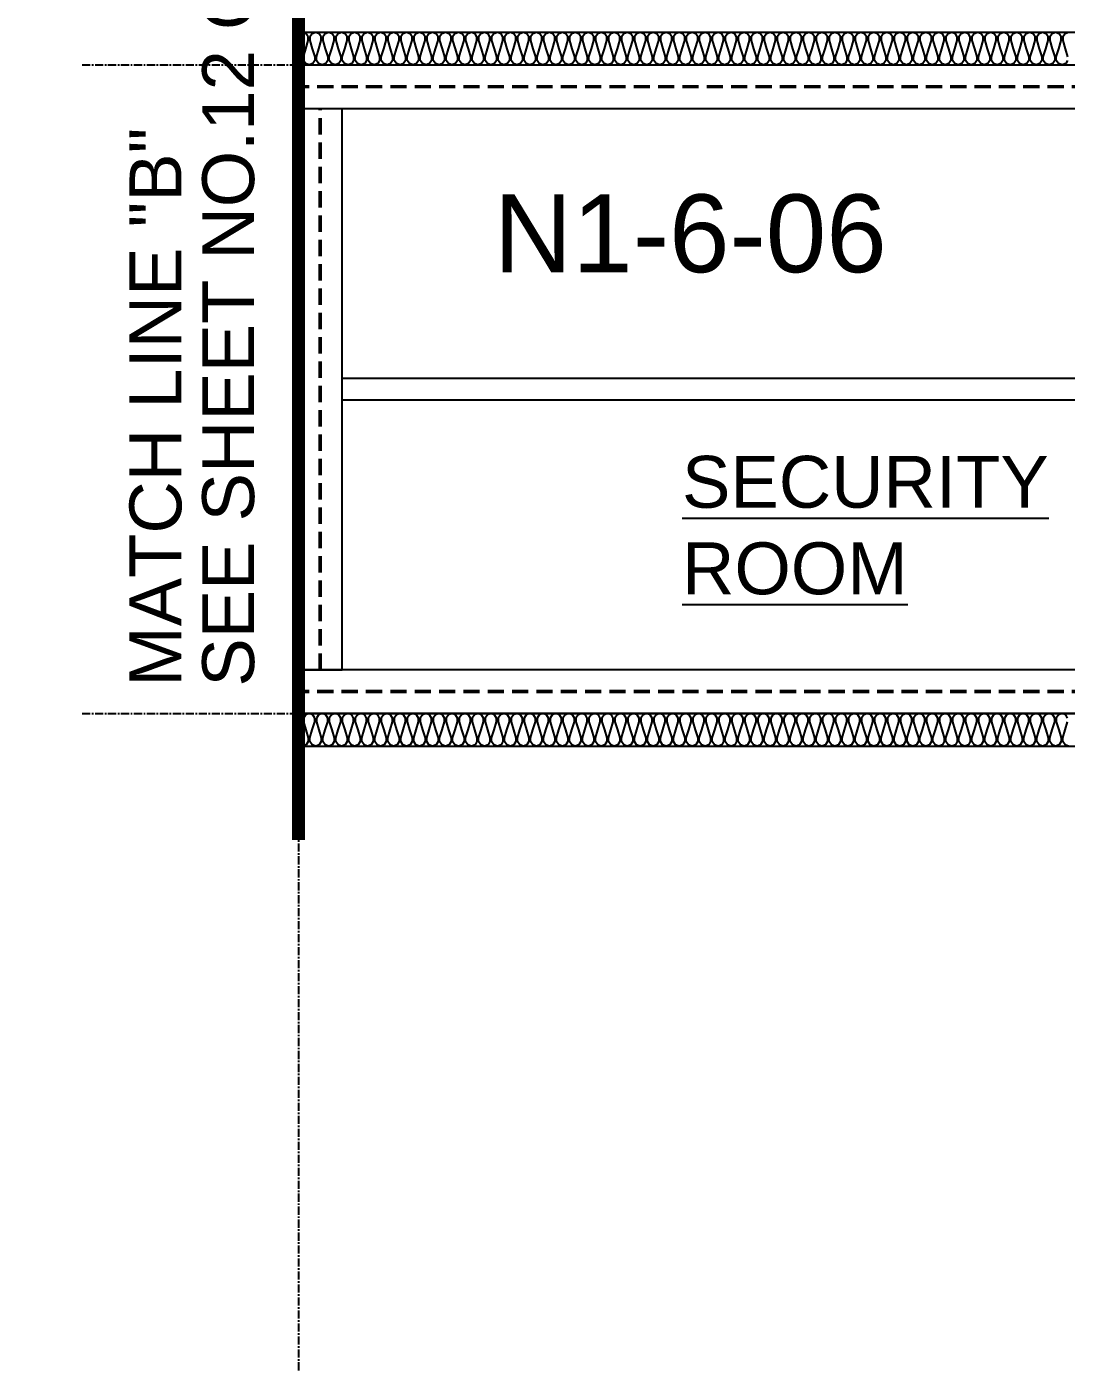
# Model space of a CAD drawing. Header units: millimetres. Extents: x 4080735 to 4152075, y -451436 to -400976.
# Drawn here: x 4093552 to 4098357, y -435662 to -429486 of the extents above; entities that cross this region are included whole.
import ezdxf
from ezdxf.enums import TextEntityAlignment as Align

# ---------------------------------------------------------------- set-up
doc = ezdxf.new("R2010")
doc.units = ezdxf.units.MM
doc.header["$LTSCALE"] = 60
doc.set_wipeout_variables(frame=1)
for name, pattern in [('CEN', [62, 60, -1, 0, -1]), ('CENTER', [2, 1.25, -0.25, 0.25, -0.25]), ('HIDDEN', [0.375, 0.25, -0.125]), ('PHANTOM2', [31.75, 15.875, -3.175, 3.175, -3.175, 3.175, -3.175])]:
    doc.linetypes.add(name, pattern=pattern)
doc.layers.get('Defpoints').update_dxf_attribs({"color": 140})
for name, color, linetype in [('1CEN', 1, 'CEN'), ('1ST FL W1', 3, 'Continuous'), ('C_TEXT_01', 2, 'Continuous'), ('C_TEXT_CONTAINER NO', 7, 'Continuous'), ('DIM-SCALE', 7, 'Continuous')]:
    doc.layers.add(name, color=color, linetype=linetype)
doc.styles.add('Arial', font='arial.ttf')
doc.styles.add('돋움', font='')
doc.styles.get('돋움').set_extended_font_data('Dotum')
doc.dimstyles.new('일반도면_0060', dxfattribs={"dimtxt": 240, "dimasz": 240, "dimexe": 60, "dimexo": 300, "dimgap": 75, "dimtad": 1, "dimdec": 0, "dimzin": 0, "dimdsep": 46, "dimtxsty": '돋움', "dimcen": -300, "dimclrd": 7, "dimclre": 7, "dimclrt": 2, "dimadec": 8, "dimazin": 0, "dimtfac": 1, "dimtdec": 0, "dimtix": 1, "dimtmove": 2, "dimatfit": 3, "dimfxl": 1, "dimtolj": 1, "dimtzin": 0, "dimarcsym": 0})

# ---------------------------------------------------------------- blocks, each defined once
blk = doc.blocks.new('외각')
at = {"color": 8, "linetype": 'HIDDEN', "ltscale": 5}
for p, q in [((-30016, -3977.8), (-35016, -3977.8)), ((-30016, -3985.3), (-35016, -3985.3)), ((-34918.2, -6677.1), (-34918.2, -4083.1)), ((-34910.8, -6677.1), (-34910.8, -4083.1)), ((-30016, -6774.8), (-35016, -6774.8)), ((-30016, -6782.3), (-35016, -6782.3))]:
    blk.add_line(p, q, dxfattribs=at)
at = {"color": 8}
for p, q in [((-15219, -5330.1), (-34813, -5330.1)), ((-15219, -5430.1), (-34813, -5430.1))]:
    blk.add_line(p, q, dxfattribs=at)
for points in [[(-30016, -4083.1), (-35016, -4083.1), (-35016, -3880.1), (-30016, -3880.1)], [(-34813, -4083.1), (-35016, -4083.1), (-35016, -6677.1), (-34813, -6677.1)], [(-30016, -6677.1), (-35016, -6677.1), (-35016, -6880.1), (-30016, -6880.1)]]:
    blk.add_lwpolyline(points, close=True, dxfattribs=at)
blk = doc.blocks.new('*D57')
at = {"layer": 'Defpoints', "color": 0, "transparency": 16777216}
for p in [(4093807.8, -426662.1), (4091206.8, -429662.1), (4093807.8, -429662.1)]:
    blk.add_point(p, dxfattribs=at)
at = {"layer": 'DIM-SCALE', "color": 7, "lineweight": -2, "transparency": 16777216}
for p, q in [((4093507.8, -426662.1), (4091146.8, -426662.1)), ((4091206.8, -426902.1), (4091206.8, -429422.1)), ((4093507.8, -429662.1), (4091146.8, -429662.1))]:
    blk.add_line(p, q, dxfattribs=at)
at = {"layer": 'DIM-SCALE', "color": 7, "transparency": 16777216}
for points in [[(4091166.8, -426902.1), (4091246.8, -426902.1), (4091206.8, -426662.1)], [(4091166.8, -429422.1), (4091246.8, -429422.1), (4091206.8, -429662.1)]]:
    blk.add_solid(points, dxfattribs=at)
at = {"layer": 'DIM-SCALE', "color": 2, "transparency": 16777216, "insert": (4091011.7, -428162.1), "char_height": 240, "attachment_point": 5, "rotation": 90, "style": '돋움'}
blk.add_mtext('\\A1;3000', dxfattribs=at)
blk = doc.blocks.new('*D58')
at = {"layer": 'Defpoints', "color": 0, "transparency": 16777216}
for p in [(4093807.8, -429662.1), (4091206.8, -432662.1), (4093807.8, -432662.1)]:
    blk.add_point(p, dxfattribs=at)
at = {"layer": 'DIM-SCALE', "color": 7, "lineweight": -2, "transparency": 16777216}
for p, q in [((4093507.8, -429662.1), (4091146.8, -429662.1)), ((4091206.8, -429902.1), (4091206.8, -432422.1)), ((4093507.8, -432662.1), (4091146.8, -432662.1))]:
    blk.add_line(p, q, dxfattribs=at)
at = {"layer": 'DIM-SCALE', "color": 7, "transparency": 16777216}
for points in [[(4091166.8, -429902.1), (4091246.8, -429902.1), (4091206.8, -429662.1)], [(4091166.8, -432422.1), (4091246.8, -432422.1), (4091206.8, -432662.1)]]:
    blk.add_solid(points, dxfattribs=at)
at = {"layer": 'DIM-SCALE', "color": 2, "transparency": 16777216, "insert": (4091011.7, -431162.1), "char_height": 240, "attachment_point": 5, "rotation": 90, "style": '돋움'}
blk.add_mtext('\\A1;3000', dxfattribs=at)
blk = doc.blocks.new('*D59')
at = {"layer": 'Defpoints', "color": 0, "transparency": 16777216}
for p in [(4093807.8, -432662.1), (4091206.8, -435662.1), (4093807.8, -435662.1)]:
    blk.add_point(p, dxfattribs=at)
at = {"layer": 'DIM-SCALE', "color": 7, "lineweight": -2, "transparency": 16777216}
for p, q in [((4093507.8, -432662.1), (4091146.8, -432662.1)), ((4091206.8, -432902.1), (4091206.8, -435422.1)), ((4093507.8, -435662.1), (4091146.8, -435662.1))]:
    blk.add_line(p, q, dxfattribs=at)
at = {"layer": 'DIM-SCALE', "color": 7, "transparency": 16777216}
for points in [[(4091166.8, -432902.1), (4091246.8, -432902.1), (4091206.8, -432662.1)], [(4091166.8, -435422.1), (4091246.8, -435422.1), (4091206.8, -435662.1)]]:
    blk.add_solid(points, dxfattribs=at)
at = {"layer": 'DIM-SCALE', "color": 2, "transparency": 16777216, "insert": (4091011.7, -434162.1), "char_height": 240, "attachment_point": 5, "rotation": 90, "style": '돋움'}
blk.add_mtext('\\A1;3000', dxfattribs=at)

msp = doc.modelspace()

# ---------------------------------------------------------------- linework, layer by layer
at = {"color": 6, "linetype": 'PHANTOM2', "ltscale": 0.01, "const_width": 60}
msp.add_lwpolyline([(4094807.8, -429077.6), (4094807.8, -433246.4)], dxfattribs=at)
at = {"layer": '1CEN', "color": 1, "linetype": 'CENTER', "ltscale": 0.5}
for p, q in [((4094807.8, -407162.1), (4094807.8, -445662.1)), ((4093807.8, -429662.1), (4130807.8, -429662.1)), ((4093807.8, -432662.1), (4130807.8, -432662.1))]:
    msp.add_line(p, q, dxfattribs=at)
at = {"layer": '1ST FL W1', "color": 8}
for p, q in [((4099657.8, -429512), (4094807.8, -429512.1)), ((4094807.8, -429662.1), (4094807.8, -429512.1)), ((4094844.3, -429518.1), (4094827.8, -429512.1)), ((4094842, -429587.1), (4094853.3, -429549.6)), ((4094853.3, -429533.1), (4094844.3, -429518.1)), ((4094853.3, -429549.6), (4094853.3, -429533.1)), ((4094871.3, -429518.1), (4094860.8, -429533.1)), ((4094860.8, -429533.1), (4094860.8, -429549.6)), ((4094860.8, -429549.6), (4094872, -429587.1)), ((4094887.8, -429512.1), (4094871.3, -429518.1)), ((4094904.3, -429518.1), (4094887.8, -429512.1)), ((4094902, -429587.1), (4094913.3, -429549.6)), ((4094913.3, -429533.1), (4094904.3, -429518.1)), ((4094913.3, -429549.6), (4094913.3, -429533.1)), ((4094931.3, -429518.1), (4094920.8, -429533.1)), ((4094920.8, -429533.1), (4094920.8, -429549.6)), ((4094920.8, -429549.6), (4094932, -429587.1)), ((4094947.8, -429512.1), (4094931.3, -429518.1)), ((4094830.8, -429624.6), (4094842, -429587.1)), ((4094830.8, -429641.1), (4094830.8, -429624.6)), ((4094872, -429587.1), (4094883.3, -429624.6)), ((4094883.3, -429624.6), (4094883.3, -429641.1)), ((4094890.8, -429624.6), (4094902, -429587.1)), ((4094890.8, -429641.1), (4094890.8, -429624.6)), ((4094932, -429587.1), (4094943.3, -429624.6)), ((4094943.3, -429624.6), (4094943.3, -429641.1)), ((4094807.8, -429662.1), (4099807.8, -429662)), ((4094841.3, -429656.1), (4094830.8, -429641.1)), ((4094857.8, -429662.1), (4094841.3, -429656.1)), ((4094874.3, -429656.1), (4094857.8, -429662.1)), ((4094883.3, -429641.1), (4094874.3, -429656.1)), ((4094901.3, -429656.1), (4094890.8, -429641.1)), ((4094917.8, -429662.1), (4094901.3, -429656.1)), ((4094934.3, -429656.1), (4094917.8, -429662.1)), ((4094943.3, -429641.1), (4094934.3, -429656.1)), ((4099807.8, -432662), (4094807.8, -432662)), ((4094807.8, -432812), (4094807.8, -432662)), ((4094841.3, -432668), (4094830.8, -432683)), ((4094830.8, -432683), (4094830.8, -432699.5)), ((4094830.8, -432699.5), (4094842, -432737)), ((4094857.8, -432662), (4094841.3, -432668)), ((4094874.3, -432668), (4094857.8, -432662)), ((4094872, -432737), (4094883.3, -432699.5)), ((4094883.3, -432683), (4094874.3, -432668)), ((4094883.3, -432699.5), (4094883.3, -432683)), ((4094901.3, -432668), (4094890.8, -432683)), ((4094890.8, -432683), (4094890.8, -432699.5)), ((4094890.8, -432699.5), (4094902, -432737)), ((4094917.8, -432662), (4094901.3, -432668)), ((4094934.3, -432668), (4094917.8, -432662)), ((4094932, -432737), (4094943.3, -432699.5)), ((4094943.3, -432683), (4094934.3, -432668)), ((4094943.3, -432699.5), (4094943.3, -432683)), ((4094842, -432737), (4094853.3, -432774.5)), ((4094853.3, -432774.5), (4094853.3, -432791)), ((4094860.8, -432774.5), (4094872, -432737)), ((4094860.8, -432791), (4094860.8, -432774.5)), ((4094902, -432737), (4094913.3, -432774.5)), ((4094913.3, -432774.5), (4094913.3, -432791)), ((4094920.8, -432774.5), (4094932, -432737)), ((4094920.8, -432791), (4094920.8, -432774.5)), ((4094807.8, -432812), (4099657.8, -432812)), ((4094844.3, -432806), (4094827.8, -432812)), ((4094853.3, -432791), (4094844.3, -432806)), ((4094871.3, -432806), (4094860.8, -432791)), ((4094887.8, -432812), (4094871.3, -432806)), ((4094904.3, -432806), (4094887.8, -432812)), ((4094913.3, -432791), (4094904.3, -432806)), ((4094931.3, -432806), (4094920.8, -432791)), ((4094947.8, -432812), (4094931.3, -432806))]:
    msp.add_line(p, q, dxfattribs=at)
for points in [[(4095487.8, -429512.1), (4095471.3, -429518.1), (4095460.8, -429533.1), (4095460.8, -429549.6), (4095472, -429587.1), (4095483.3, -429624.6), (4095483.3, -429641.1), (4095474.3, -429656.1), (4095457.8, -429662.1), (4095441.3, -429656.1), (4095430.8, -429641.1), (4095430.8, -429624.6), (4095442, -429587.1), (4095453.3, -429549.6), (4095453.3, -429533.1), (4095444.3, -429518.1), (4095427.8, -429512.1), (4095411.3, -429518.1), (4095400.8, -429533.1), (4095400.8, -429549.6), (4095412, -429587.1), (4095423.3, -429624.6), (4095423.3, -429641.1), (4095414.3, -429656.1), (4095397.8, -429662.1), (4095381.3, -429656.1), (4095370.8, -429641.1), (4095370.8, -429624.6), (4095382, -429587.1), (4095393.3, -429549.6), (4095393.3, -429533.1), (4095384.3, -429518.1), (4095367.8, -429512.1), (4095351.3, -429518.1), (4095340.8, -429533.1), (4095340.8, -429549.6), (4095352, -429587.1), (4095363.3, -429624.6), (4095363.3, -429641.1), (4095354.3, -429656.1), (4095337.8, -429662.1), (4095321.3, -429656.1), (4095310.8, -429641.1), (4095310.8, -429624.6), (4095322, -429587.1), (4095333.3, -429549.6), (4095333.3, -429533.1), (4095324.3, -429518.1), (4095307.8, -429512.1), (4095291.3, -429518.1), (4095280.8, -429533.1), (4095280.8, -429549.6), (4095292, -429587.1), (4095303.3, -429624.6), (4095303.3, -429641.1), (4095294.3, -429656.1), (4095277.8, -429662.1), (4095261.3, -429656.1), (4095250.8, -429641.1), (4095250.8, -429624.6), (4095262, -429587.1), (4095273.3, -429549.6), (4095273.3, -429533.1), (4095264.3, -429518.1), (4095247.8, -429512.1), (4095231.3, -429518.1), (4095220.8, -429533.1), (4095220.8, -429549.6), (4095232, -429587.1), (4095243.3, -429624.6), (4095243.3, -429641.1), (4095234.3, -429656.1), (4095217.8, -429662.1), (4095201.3, -429656.1), (4095190.8, -429641.1), (4095190.8, -429624.6), (4095202, -429587.1), (4095213.3, -429549.6), (4095213.3, -429533.1), (4095204.3, -429518.1), (4095187.8, -429512.1), (4095171.3, -429518.1), (4095160.8, -429533.1), (4095160.8, -429549.6), (4095172, -429587.1), (4095183.3, -429624.6), (4095183.3, -429641.1), (4095174.3, -429656.1), (4095157.8, -429662.1), (4095141.3, -429656.1), (4095130.8, -429641.1), (4095130.8, -429624.6), (4095142, -429587.1), (4095153.3, -429549.6), (4095153.3, -429533.1), (4095144.3, -429518.1), (4095127.8, -429512.1), (4095111.3, -429518.1), (4095100.8, -429533.1), (4095100.8, -429549.6), (4095112, -429587.1), (4095123.3, -429624.6), (4095123.3, -429641.1), (4095114.3, -429656.1), (4095097.8, -429662.1), (4095081.3, -429656.1), (4095070.8, -429641.1), (4095070.8, -429624.6), (4095082, -429587.1), (4095093.3, -429549.6), (4095093.3, -429533.1), (4095084.3, -429518.1), (4095067.8, -429512.1), (4095051.3, -429518.1), (4095040.8, -429533.1), (4095040.8, -429549.6), (4095052, -429587.1), (4095063.3, -429624.6), (4095063.3, -429641.1), (4095054.3, -429656.1), (4095037.8, -429662.1), (4095021.3, -429656.1), (4095010.8, -429641.1), (4095010.8, -429624.6), (4095022, -429587.1), (4095033.3, -429549.6), (4095033.3, -429533.1), (4095024.3, -429518.1), (4095007.8, -429512.1), (4094991.3, -429518.1), (4094980.8, -429533.1), (4094980.8, -429549.6), (4094992, -429587.1), (4095003.3, -429624.6), (4095003.3, -429641.1), (4094994.3, -429656.1), (4094977.8, -429662.1), (4094961.3, -429656.1), (4094950.8, -429641.1), (4094950.8, -429624.6), (4094962, -429587.1), (4094973.3, -429549.6), (4094973.3, -429533.1), (4094964.3, -429518.1), (4094947.8, -429512.1)], [(4096027.8, -429512.1), (4096011.3, -429518.1), (4096000.8, -429533.1), (4096000.8, -429549.6), (4096012, -429587.1), (4096023.3, -429624.6), (4096023.3, -429641.1), (4096014.3, -429656.1), (4095997.8, -429662.1), (4095981.3, -429656.1), (4095970.8, -429641.1), (4095970.8, -429624.6), (4095982, -429587.1), (4095993.3, -429549.6), (4095993.3, -429533.1), (4095984.3, -429518.1), (4095967.8, -429512.1), (4095951.3, -429518.1), (4095940.8, -429533.1), (4095940.8, -429549.6), (4095952, -429587.1), (4095963.3, -429624.6), (4095963.3, -429641.1), (4095954.3, -429656.1), (4095937.8, -429662.1), (4095921.3, -429656.1), (4095910.8, -429641.1), (4095910.8, -429624.6), (4095922, -429587.1), (4095933.3, -429549.6), (4095933.3, -429533.1), (4095924.3, -429518.1), (4095907.8, -429512.1), (4095891.3, -429518.1), (4095880.8, -429533.1), (4095880.8, -429549.6), (4095892, -429587.1), (4095903.3, -429624.6), (4095903.3, -429641.1), (4095894.3, -429656.1), (4095877.8, -429662.1), (4095861.3, -429656.1), (4095850.8, -429641.1), (4095850.8, -429624.6), (4095862, -429587.1), (4095873.3, -429549.6), (4095873.3, -429533.1), (4095864.3, -429518.1), (4095847.8, -429512.1), (4095831.3, -429518.1), (4095820.8, -429533.1), (4095820.8, -429549.6), (4095832, -429587.1), (4095843.3, -429624.6), (4095843.3, -429641.1), (4095834.3, -429656.1), (4095817.8, -429662.1), (4095801.3, -429656.1), (4095790.8, -429641.1), (4095790.8, -429624.6), (4095802, -429587.1), (4095813.3, -429549.6), (4095813.3, -429533.1), (4095804.3, -429518.1), (4095787.8, -429512.1), (4095771.3, -429518.1), (4095760.8, -429533.1), (4095760.8, -429549.6), (4095772, -429587.1), (4095783.3, -429624.6), (4095783.3, -429641.1), (4095774.3, -429656.1), (4095757.8, -429662.1), (4095741.3, -429656.1), (4095730.8, -429641.1), (4095730.8, -429624.6), (4095742, -429587.1), (4095753.3, -429549.6), (4095753.3, -429533.1), (4095744.3, -429518.1), (4095727.8, -429512.1), (4095711.3, -429518.1), (4095700.8, -429533.1), (4095700.8, -429549.6), (4095712, -429587.1), (4095723.3, -429624.6), (4095723.3, -429641.1), (4095714.3, -429656.1), (4095697.8, -429662.1), (4095681.3, -429656.1), (4095670.8, -429641.1), (4095670.8, -429624.6), (4095682, -429587.1), (4095693.3, -429549.6), (4095693.3, -429533.1), (4095684.3, -429518.1), (4095667.8, -429512.1), (4095651.3, -429518.1), (4095640.8, -429533.1), (4095640.8, -429549.6), (4095652, -429587.1), (4095663.3, -429624.6), (4095663.3, -429641.1), (4095654.3, -429656.1), (4095637.8, -429662.1), (4095621.3, -429656.1), (4095610.8, -429641.1), (4095610.8, -429624.6), (4095622, -429587.1), (4095633.3, -429549.6), (4095633.3, -429533.1), (4095624.3, -429518.1), (4095607.8, -429512.1), (4095591.3, -429518.1), (4095580.8, -429533.1), (4095580.8, -429549.6), (4095592, -429587.1), (4095603.3, -429624.6), (4095603.3, -429641.1), (4095594.3, -429656.1), (4095577.8, -429662.1), (4095561.3, -429656.1), (4095550.8, -429641.1), (4095550.8, -429624.6), (4095562, -429587.1), (4095573.3, -429549.6), (4095573.3, -429533.1), (4095564.3, -429518.1), (4095547.8, -429512.1), (4095531.3, -429518.1), (4095520.8, -429533.1), (4095520.8, -429549.6), (4095532, -429587.1), (4095543.3, -429624.6), (4095543.3, -429641.1), (4095534.3, -429656.1), (4095517.8, -429662.1), (4095501.3, -429656.1), (4095490.8, -429641.1), (4095490.8, -429624.6), (4095502, -429587.1), (4095513.3, -429549.6), (4095513.3, -429533.1), (4095504.3, -429518.1), (4095487.8, -429512.1)], [(4096567.8, -429512.1), (4096551.3, -429518.1), (4096540.8, -429533.1), (4096540.8, -429549.6), (4096552, -429587.1), (4096563.3, -429624.6), (4096563.3, -429641.1), (4096554.3, -429656.1), (4096537.8, -429662.1), (4096521.3, -429656.1), (4096510.8, -429641.1), (4096510.8, -429624.6), (4096522, -429587.1), (4096533.3, -429549.6), (4096533.3, -429533.1), (4096524.3, -429518.1), (4096507.8, -429512.1), (4096491.3, -429518.1), (4096480.8, -429533.1), (4096480.8, -429549.6), (4096492, -429587.1), (4096503.3, -429624.6), (4096503.3, -429641.1), (4096494.3, -429656.1), (4096477.8, -429662.1), (4096461.3, -429656.1), (4096450.8, -429641.1), (4096450.8, -429624.6), (4096462, -429587.1), (4096473.3, -429549.6), (4096473.3, -429533.1), (4096464.3, -429518.1), (4096447.8, -429512.1), (4096431.3, -429518.1), (4096420.8, -429533.1), (4096420.8, -429549.6), (4096432, -429587.1), (4096443.3, -429624.6), (4096443.3, -429641.1), (4096434.3, -429656.1), (4096417.8, -429662.1), (4096401.3, -429656.1), (4096390.8, -429641.1), (4096390.8, -429624.6), (4096402, -429587.1), (4096413.3, -429549.6), (4096413.3, -429533.1), (4096404.3, -429518.1), (4096387.8, -429512.1), (4096371.3, -429518.1), (4096360.8, -429533.1), (4096360.8, -429549.6), (4096372, -429587.1), (4096383.3, -429624.6), (4096383.3, -429641.1), (4096374.3, -429656.1), (4096357.8, -429662.1), (4096341.3, -429656.1), (4096330.8, -429641.1), (4096330.8, -429624.6), (4096342, -429587.1), (4096353.3, -429549.6), (4096353.3, -429533.1), (4096344.3, -429518.1), (4096327.8, -429512.1), (4096311.3, -429518.1), (4096300.8, -429533.1), (4096300.8, -429549.6), (4096312, -429587.1), (4096323.3, -429624.6), (4096323.3, -429641.1), (4096314.3, -429656.1), (4096297.8, -429662.1), (4096281.3, -429656.1), (4096270.8, -429641.1), (4096270.8, -429624.6), (4096282, -429587.1), (4096293.3, -429549.6), (4096293.3, -429533.1), (4096284.3, -429518.1), (4096267.8, -429512.1), (4096251.3, -429518.1), (4096240.8, -429533.1), (4096240.8, -429549.6), (4096252, -429587.1), (4096263.3, -429624.6), (4096263.3, -429641.1), (4096254.3, -429656.1), (4096237.8, -429662.1), (4096221.3, -429656.1), (4096210.8, -429641.1), (4096210.8, -429624.6), (4096222, -429587.1), (4096233.3, -429549.6), (4096233.3, -429533.1), (4096224.3, -429518.1), (4096207.8, -429512.1), (4096191.3, -429518.1), (4096180.8, -429533.1), (4096180.8, -429549.6), (4096192, -429587.1), (4096203.3, -429624.6), (4096203.3, -429641.1), (4096194.3, -429656.1), (4096177.8, -429662.1), (4096161.3, -429656.1), (4096150.8, -429641.1), (4096150.8, -429624.6), (4096162, -429587.1), (4096173.3, -429549.6), (4096173.3, -429533.1), (4096164.3, -429518.1), (4096147.8, -429512.1), (4096131.3, -429518.1), (4096120.8, -429533.1), (4096120.8, -429549.6), (4096132, -429587.1), (4096143.3, -429624.6), (4096143.3, -429641.1), (4096134.3, -429656.1), (4096117.8, -429662.1), (4096101.3, -429656.1), (4096090.8, -429641.1), (4096090.8, -429624.6), (4096102, -429587.1), (4096113.3, -429549.6), (4096113.3, -429533.1), (4096104.3, -429518.1), (4096087.8, -429512.1), (4096071.3, -429518.1), (4096060.8, -429533.1), (4096060.8, -429549.6), (4096072, -429587.1), (4096083.3, -429624.6), (4096083.3, -429641.1), (4096074.3, -429656.1), (4096057.8, -429662.1), (4096041.3, -429656.1), (4096030.8, -429641.1), (4096030.8, -429624.6), (4096042, -429587.1), (4096053.3, -429549.6), (4096053.3, -429533.1), (4096044.3, -429518.1), (4096027.8, -429512.1)], [(4097107.8, -429512.1), (4097091.3, -429518.1), (4097080.8, -429533.1), (4097080.8, -429549.6), (4097092, -429587.1), (4097103.3, -429624.6), (4097103.3, -429641.1), (4097094.3, -429656.1), (4097077.8, -429662.1), (4097061.3, -429656.1), (4097050.8, -429641.1), (4097050.8, -429624.6), (4097062, -429587.1), (4097073.3, -429549.6), (4097073.3, -429533.1), (4097064.3, -429518.1), (4097047.8, -429512.1), (4097031.3, -429518.1), (4097020.8, -429533.1), (4097020.8, -429549.6), (4097032, -429587.1), (4097043.3, -429624.6), (4097043.3, -429641.1), (4097034.3, -429656.1), (4097017.8, -429662.1), (4097001.3, -429656.1), (4096990.8, -429641.1), (4096990.8, -429624.6), (4097002, -429587.1), (4097013.3, -429549.6), (4097013.3, -429533.1), (4097004.3, -429518.1), (4096987.8, -429512.1), (4096971.3, -429518.1), (4096960.8, -429533.1), (4096960.8, -429549.6), (4096972, -429587.1), (4096983.3, -429624.6), (4096983.3, -429641.1), (4096974.3, -429656.1), (4096957.8, -429662.1), (4096941.3, -429656.1), (4096930.8, -429641.1), (4096930.8, -429624.6), (4096942, -429587.1), (4096953.3, -429549.6), (4096953.3, -429533.1), (4096944.3, -429518.1), (4096927.8, -429512.1), (4096911.3, -429518.1), (4096900.8, -429533.1), (4096900.8, -429549.6), (4096912, -429587.1), (4096923.3, -429624.6), (4096923.3, -429641.1), (4096914.3, -429656.1), (4096897.8, -429662.1), (4096881.3, -429656.1), (4096870.8, -429641.1), (4096870.8, -429624.6), (4096882, -429587.1), (4096893.3, -429549.6), (4096893.3, -429533.1), (4096884.3, -429518.1), (4096867.8, -429512.1), (4096851.3, -429518.1), (4096840.8, -429533.1), (4096840.8, -429549.6), (4096852, -429587.1), (4096863.3, -429624.6), (4096863.3, -429641.1), (4096854.3, -429656.1), (4096837.8, -429662.1), (4096821.3, -429656.1), (4096810.8, -429641.1), (4096810.8, -429624.6), (4096822, -429587.1), (4096833.3, -429549.6), (4096833.3, -429533.1), (4096824.3, -429518.1), (4096807.8, -429512.1), (4096791.3, -429518.1), (4096780.8, -429533.1), (4096780.8, -429549.6), (4096792, -429587.1), (4096803.3, -429624.6), (4096803.3, -429641.1), (4096794.3, -429656.1), (4096777.8, -429662.1), (4096761.3, -429656.1), (4096750.8, -429641.1), (4096750.8, -429624.6), (4096762, -429587.1), (4096773.3, -429549.6), (4096773.3, -429533.1), (4096764.3, -429518.1), (4096747.8, -429512.1), (4096731.3, -429518.1), (4096720.8, -429533.1), (4096720.8, -429549.6), (4096732, -429587.1), (4096743.3, -429624.6), (4096743.3, -429641.1), (4096734.3, -429656.1), (4096717.8, -429662.1), (4096701.3, -429656.1), (4096690.8, -429641.1), (4096690.8, -429624.6), (4096702, -429587.1), (4096713.3, -429549.6), (4096713.3, -429533.1), (4096704.3, -429518.1), (4096687.8, -429512.1), (4096671.3, -429518.1), (4096660.8, -429533.1), (4096660.8, -429549.6), (4096672, -429587.1), (4096683.3, -429624.6), (4096683.3, -429641.1), (4096674.3, -429656.1), (4096657.8, -429662.1), (4096641.3, -429656.1), (4096630.8, -429641.1), (4096630.8, -429624.6), (4096642, -429587.1), (4096653.3, -429549.6), (4096653.3, -429533.1), (4096644.3, -429518.1), (4096627.8, -429512.1), (4096611.3, -429518.1), (4096600.8, -429533.1), (4096600.8, -429549.6), (4096612, -429587.1), (4096623.3, -429624.6), (4096623.3, -429641.1), (4096614.3, -429656.1), (4096597.8, -429662.1), (4096581.3, -429656.1), (4096570.8, -429641.1), (4096570.8, -429624.6), (4096582, -429587.1), (4096593.3, -429549.6), (4096593.3, -429533.1), (4096584.3, -429518.1), (4096567.8, -429512.1)], [(4097647.8, -429512.1), (4097631.3, -429518.1), (4097620.8, -429533.1), (4097620.8, -429549.6), (4097632, -429587.1), (4097643.3, -429624.6), (4097643.3, -429641.1), (4097634.3, -429656.1), (4097617.8, -429662.1), (4097601.3, -429656.1), (4097590.8, -429641.1), (4097590.8, -429624.6), (4097602, -429587.1), (4097613.3, -429549.6), (4097613.3, -429533.1), (4097604.3, -429518.1), (4097587.8, -429512.1), (4097571.3, -429518.1), (4097560.8, -429533.1), (4097560.8, -429549.6), (4097572, -429587.1), (4097583.3, -429624.6), (4097583.3, -429641.1), (4097574.3, -429656.1), (4097557.8, -429662.1), (4097541.3, -429656.1), (4097530.8, -429641.1), (4097530.8, -429624.6), (4097542, -429587.1), (4097553.3, -429549.6), (4097553.3, -429533.1), (4097544.3, -429518.1), (4097527.8, -429512.1), (4097511.3, -429518.1), (4097500.8, -429533.1), (4097500.8, -429549.6), (4097512, -429587.1), (4097523.3, -429624.6), (4097523.3, -429641.1), (4097514.3, -429656.1), (4097497.8, -429662.1), (4097481.3, -429656.1), (4097470.8, -429641.1), (4097470.8, -429624.6), (4097482, -429587.1), (4097493.3, -429549.6), (4097493.3, -429533.1), (4097484.3, -429518.1), (4097467.8, -429512.1), (4097451.3, -429518.1), (4097440.8, -429533.1), (4097440.8, -429549.6), (4097452, -429587.1), (4097463.3, -429624.6), (4097463.3, -429641.1), (4097454.3, -429656.1), (4097437.8, -429662.1), (4097421.3, -429656.1), (4097410.8, -429641.1), (4097410.8, -429624.6), (4097422, -429587.1), (4097433.3, -429549.6), (4097433.3, -429533.1), (4097424.3, -429518.1), (4097407.8, -429512.1), (4097391.3, -429518.1), (4097380.8, -429533.1), (4097380.8, -429549.6), (4097392, -429587.1), (4097403.3, -429624.6), (4097403.3, -429641.1), (4097394.3, -429656.1), (4097377.8, -429662.1), (4097361.3, -429656.1), (4097350.8, -429641.1), (4097350.8, -429624.6), (4097362, -429587.1), (4097373.3, -429549.6), (4097373.3, -429533.1), (4097364.3, -429518.1), (4097347.8, -429512.1), (4097331.3, -429518.1), (4097320.8, -429533.1), (4097320.8, -429549.6), (4097332, -429587.1), (4097343.3, -429624.6), (4097343.3, -429641.1), (4097334.3, -429656.1), (4097317.8, -429662.1), (4097301.3, -429656.1), (4097290.8, -429641.1), (4097290.8, -429624.6), (4097302, -429587.1), (4097313.3, -429549.6), (4097313.3, -429533.1), (4097304.3, -429518.1), (4097287.8, -429512.1), (4097271.3, -429518.1), (4097260.8, -429533.1), (4097260.8, -429549.6), (4097272, -429587.1), (4097283.3, -429624.6), (4097283.3, -429641.1), (4097274.3, -429656.1), (4097257.8, -429662.1), (4097241.3, -429656.1), (4097230.8, -429641.1), (4097230.8, -429624.6), (4097242, -429587.1), (4097253.3, -429549.6), (4097253.3, -429533.1), (4097244.3, -429518.1), (4097227.8, -429512.1), (4097211.3, -429518.1), (4097200.8, -429533.1), (4097200.8, -429549.6), (4097212, -429587.1), (4097223.3, -429624.6), (4097223.3, -429641.1), (4097214.3, -429656.1), (4097197.8, -429662.1), (4097181.3, -429656.1), (4097170.8, -429641.1), (4097170.8, -429624.6), (4097182, -429587.1), (4097193.3, -429549.6), (4097193.3, -429533.1), (4097184.3, -429518.1), (4097167.8, -429512.1), (4097151.3, -429518.1), (4097140.8, -429533.1), (4097140.8, -429549.6), (4097152, -429587.1), (4097163.3, -429624.6), (4097163.3, -429641.1), (4097154.3, -429656.1), (4097137.8, -429662.1), (4097121.3, -429656.1), (4097110.8, -429641.1), (4097110.8, -429624.6), (4097122, -429587.1), (4097133.3, -429549.6), (4097133.3, -429533.1), (4097124.3, -429518.1), (4097107.8, -429512.1)], [(4098187.8, -429512.1), (4098171.3, -429518.1), (4098160.8, -429533.1), (4098160.8, -429549.6), (4098172, -429587.1), (4098183.3, -429624.6), (4098183.3, -429641.1), (4098174.3, -429656.1), (4098157.8, -429662.1), (4098141.3, -429656.1), (4098130.8, -429641.1), (4098130.8, -429624.6), (4098142, -429587.1), (4098153.3, -429549.6), (4098153.3, -429533.1), (4098144.3, -429518.1), (4098127.8, -429512.1), (4098111.3, -429518.1), (4098100.8, -429533.1), (4098100.8, -429549.6), (4098112, -429587.1), (4098123.3, -429624.6), (4098123.3, -429641.1), (4098114.3, -429656.1), (4098097.8, -429662.1), (4098081.3, -429656.1), (4098070.8, -429641.1), (4098070.8, -429624.6), (4098082, -429587.1), (4098093.3, -429549.6), (4098093.3, -429533.1), (4098084.3, -429518.1), (4098067.8, -429512.1), (4098051.3, -429518.1), (4098040.8, -429533.1), (4098040.8, -429549.6), (4098052, -429587.1), (4098063.3, -429624.6), (4098063.3, -429641.1), (4098054.3, -429656.1), (4098037.8, -429662.1), (4098021.3, -429656.1), (4098010.8, -429641.1), (4098010.8, -429624.6), (4098022, -429587.1), (4098033.3, -429549.6), (4098033.3, -429533.1), (4098024.3, -429518.1), (4098007.8, -429512.1), (4097991.3, -429518.1), (4097980.8, -429533.1), (4097980.8, -429549.6), (4097992, -429587.1), (4098003.3, -429624.6), (4098003.3, -429641.1), (4097994.3, -429656.1), (4097977.8, -429662.1), (4097961.3, -429656.1), (4097950.8, -429641.1), (4097950.8, -429624.6), (4097962, -429587.1), (4097973.3, -429549.6), (4097973.3, -429533.1), (4097964.3, -429518.1), (4097947.8, -429512.1), (4097931.3, -429518.1), (4097920.8, -429533.1), (4097920.8, -429549.6), (4097932, -429587.1), (4097943.3, -429624.6), (4097943.3, -429641.1), (4097934.3, -429656.1), (4097917.8, -429662.1), (4097901.3, -429656.1), (4097890.8, -429641.1), (4097890.8, -429624.6), (4097902, -429587.1), (4097913.3, -429549.6), (4097913.3, -429533.1), (4097904.3, -429518.1), (4097887.8, -429512.1), (4097871.3, -429518.1), (4097860.8, -429533.1), (4097860.8, -429549.6), (4097872, -429587.1), (4097883.3, -429624.6), (4097883.3, -429641.1), (4097874.3, -429656.1), (4097857.8, -429662.1), (4097841.3, -429656.1), (4097830.8, -429641.1), (4097830.8, -429624.6), (4097842, -429587.1), (4097853.3, -429549.6), (4097853.3, -429533.1), (4097844.3, -429518.1), (4097827.8, -429512.1), (4097811.3, -429518.1), (4097800.8, -429533.1), (4097800.8, -429549.6), (4097812, -429587.1), (4097823.3, -429624.6), (4097823.3, -429641.1), (4097814.3, -429656.1), (4097797.8, -429662.1), (4097781.3, -429656.1), (4097770.8, -429641.1), (4097770.8, -429624.6), (4097782, -429587.1), (4097793.3, -429549.6), (4097793.3, -429533.1), (4097784.3, -429518.1), (4097767.8, -429512.1), (4097751.3, -429518.1), (4097740.8, -429533.1), (4097740.8, -429549.6), (4097752, -429587.1), (4097763.3, -429624.6), (4097763.3, -429641.1), (4097754.3, -429656.1), (4097737.8, -429662.1), (4097721.3, -429656.1), (4097710.8, -429641.1), (4097710.8, -429624.6), (4097722, -429587.1), (4097733.3, -429549.6), (4097733.3, -429533.1), (4097724.3, -429518.1), (4097707.8, -429512.1), (4097691.3, -429518.1), (4097680.8, -429533.1), (4097680.8, -429549.6), (4097692, -429587.1), (4097703.3, -429624.6), (4097703.3, -429641.1), (4097694.3, -429656.1), (4097677.8, -429662.1), (4097661.3, -429656.1), (4097650.8, -429641.1), (4097650.8, -429624.6), (4097662, -429587.1), (4097673.3, -429549.6), (4097673.3, -429533.1), (4097664.3, -429518.1), (4097647.8, -429512.1)], [(4098363.3, -429641.1), (4098354.3, -429656.1), (4098337.8, -429662.1), (4098321.3, -429656.1), (4098310.8, -429641.1), (4098310.8, -429624.6), (4098322, -429587.1), (4098333.3, -429549.6), (4098333.3, -429533.1), (4098324.3, -429518.1), (4098307.8, -429512.1), (4098291.3, -429518.1), (4098280.8, -429533.1), (4098280.8, -429549.6), (4098292, -429587.1), (4098303.3, -429624.6), (4098303.3, -429641.1), (4098294.3, -429656.1), (4098277.8, -429662.1), (4098261.3, -429656.1), (4098250.8, -429641.1), (4098250.8, -429624.6), (4098262, -429587.1), (4098273.3, -429549.6), (4098273.3, -429533.1), (4098264.3, -429518.1), (4098247.8, -429512.1), (4098231.3, -429518.1), (4098220.8, -429533.1), (4098220.8, -429549.6), (4098232, -429587.1), (4098243.3, -429624.6), (4098243.3, -429641.1), (4098234.3, -429656.1), (4098217.8, -429662.1), (4098201.3, -429656.1), (4098190.8, -429641.1), (4098190.8, -429624.6), (4098202, -429587.1), (4098213.3, -429549.6), (4098213.3, -429533.1), (4098204.3, -429518.1), (4098187.8, -429512.1)], [(4098367.8, -429512.1), (4098351.3, -429518.1), (4098340.8, -429533.1), (4098340.8, -429549.6), (4098352, -429587.1), (4098363.3, -429624.6)], [(4095487.8, -432812), (4095471.3, -432806), (4095460.8, -432791), (4095460.8, -432774.5), (4095472, -432737), (4095483.3, -432699.5), (4095483.3, -432683), (4095474.3, -432668), (4095457.8, -432662), (4095441.3, -432668), (4095430.8, -432683), (4095430.8, -432699.5), (4095442, -432737), (4095453.3, -432774.5), (4095453.3, -432791), (4095444.3, -432806), (4095427.8, -432812), (4095411.3, -432806), (4095400.8, -432791), (4095400.8, -432774.5), (4095412, -432737), (4095423.3, -432699.5), (4095423.3, -432683), (4095414.3, -432668), (4095397.8, -432662), (4095381.3, -432668), (4095370.8, -432683), (4095370.8, -432699.5), (4095382, -432737), (4095393.3, -432774.5), (4095393.3, -432791), (4095384.3, -432806), (4095367.8, -432812), (4095351.3, -432806), (4095340.8, -432791), (4095340.8, -432774.5), (4095352, -432737), (4095363.3, -432699.5), (4095363.3, -432683), (4095354.3, -432668), (4095337.8, -432662), (4095321.3, -432668), (4095310.8, -432683), (4095310.8, -432699.5), (4095322, -432737), (4095333.3, -432774.5), (4095333.3, -432791), (4095324.3, -432806), (4095307.8, -432812), (4095291.3, -432806), (4095280.8, -432791), (4095280.8, -432774.5), (4095292, -432737), (4095303.3, -432699.5), (4095303.3, -432683), (4095294.3, -432668), (4095277.8, -432662), (4095261.3, -432668), (4095250.8, -432683), (4095250.8, -432699.5), (4095262, -432737), (4095273.3, -432774.5), (4095273.3, -432791), (4095264.3, -432806), (4095247.8, -432812), (4095231.3, -432806), (4095220.8, -432791), (4095220.8, -432774.5), (4095232, -432737), (4095243.3, -432699.5), (4095243.3, -432683), (4095234.3, -432668), (4095217.8, -432662), (4095201.3, -432668), (4095190.8, -432683), (4095190.8, -432699.5), (4095202, -432737), (4095213.3, -432774.5), (4095213.3, -432791), (4095204.3, -432806), (4095187.8, -432812), (4095171.3, -432806), (4095160.8, -432791), (4095160.8, -432774.5), (4095172, -432737), (4095183.3, -432699.5), (4095183.3, -432683), (4095174.3, -432668), (4095157.8, -432662), (4095141.3, -432668), (4095130.8, -432683), (4095130.8, -432699.5), (4095142, -432737), (4095153.3, -432774.5), (4095153.3, -432791), (4095144.3, -432806), (4095127.8, -432812), (4095111.3, -432806), (4095100.8, -432791), (4095100.8, -432774.5), (4095112, -432737), (4095123.3, -432699.5), (4095123.3, -432683), (4095114.3, -432668), (4095097.8, -432662), (4095081.3, -432668), (4095070.8, -432683), (4095070.8, -432699.5), (4095082, -432737), (4095093.3, -432774.5), (4095093.3, -432791), (4095084.3, -432806), (4095067.8, -432812), (4095051.3, -432806), (4095040.8, -432791), (4095040.8, -432774.5), (4095052, -432737), (4095063.3, -432699.5), (4095063.3, -432683), (4095054.3, -432668), (4095037.8, -432662), (4095021.3, -432668), (4095010.8, -432683), (4095010.8, -432699.5), (4095022, -432737), (4095033.3, -432774.5), (4095033.3, -432791), (4095024.3, -432806), (4095007.8, -432812), (4094991.3, -432806), (4094980.8, -432791), (4094980.8, -432774.5), (4094992, -432737), (4095003.3, -432699.5), (4095003.3, -432683), (4094994.3, -432668), (4094977.8, -432662), (4094961.3, -432668), (4094950.8, -432683), (4094950.8, -432699.5), (4094962, -432737), (4094973.3, -432774.5), (4094973.3, -432791), (4094964.3, -432806), (4094947.8, -432812)], [(4096027.8, -432812), (4096011.3, -432806), (4096000.8, -432791), (4096000.8, -432774.5), (4096012, -432737), (4096023.3, -432699.5), (4096023.3, -432683), (4096014.3, -432668), (4095997.8, -432662), (4095981.3, -432668), (4095970.8, -432683), (4095970.8, -432699.5), (4095982, -432737), (4095993.3, -432774.5), (4095993.3, -432791), (4095984.3, -432806), (4095967.8, -432812), (4095951.3, -432806), (4095940.8, -432791), (4095940.8, -432774.5), (4095952, -432737), (4095963.3, -432699.5), (4095963.3, -432683), (4095954.3, -432668), (4095937.8, -432662), (4095921.3, -432668), (4095910.8, -432683), (4095910.8, -432699.5), (4095922, -432737), (4095933.3, -432774.5), (4095933.3, -432791), (4095924.3, -432806), (4095907.8, -432812), (4095891.3, -432806), (4095880.8, -432791), (4095880.8, -432774.5), (4095892, -432737), (4095903.3, -432699.5), (4095903.3, -432683), (4095894.3, -432668), (4095877.8, -432662), (4095861.3, -432668), (4095850.8, -432683), (4095850.8, -432699.5), (4095862, -432737), (4095873.3, -432774.5), (4095873.3, -432791), (4095864.3, -432806), (4095847.8, -432812), (4095831.3, -432806), (4095820.8, -432791), (4095820.8, -432774.5), (4095832, -432737), (4095843.3, -432699.5), (4095843.3, -432683), (4095834.3, -432668), (4095817.8, -432662), (4095801.3, -432668), (4095790.8, -432683), (4095790.8, -432699.5), (4095802, -432737), (4095813.3, -432774.5), (4095813.3, -432791), (4095804.3, -432806), (4095787.8, -432812), (4095771.3, -432806), (4095760.8, -432791), (4095760.8, -432774.5), (4095772, -432737), (4095783.3, -432699.5), (4095783.3, -432683), (4095774.3, -432668), (4095757.8, -432662), (4095741.3, -432668), (4095730.8, -432683), (4095730.8, -432699.5), (4095742, -432737), (4095753.3, -432774.5), (4095753.3, -432791), (4095744.3, -432806), (4095727.8, -432812), (4095711.3, -432806), (4095700.8, -432791), (4095700.8, -432774.5), (4095712, -432737), (4095723.3, -432699.5), (4095723.3, -432683), (4095714.3, -432668), (4095697.8, -432662), (4095681.3, -432668), (4095670.8, -432683), (4095670.8, -432699.5), (4095682, -432737), (4095693.3, -432774.5), (4095693.3, -432791), (4095684.3, -432806), (4095667.8, -432812), (4095651.3, -432806), (4095640.8, -432791), (4095640.8, -432774.5), (4095652, -432737), (4095663.3, -432699.5), (4095663.3, -432683), (4095654.3, -432668), (4095637.8, -432662), (4095621.3, -432668), (4095610.8, -432683), (4095610.8, -432699.5), (4095622, -432737), (4095633.3, -432774.5), (4095633.3, -432791), (4095624.3, -432806), (4095607.8, -432812), (4095591.3, -432806), (4095580.8, -432791), (4095580.8, -432774.5), (4095592, -432737), (4095603.3, -432699.5), (4095603.3, -432683), (4095594.3, -432668), (4095577.8, -432662), (4095561.3, -432668), (4095550.8, -432683), (4095550.8, -432699.5), (4095562, -432737), (4095573.3, -432774.5), (4095573.3, -432791), (4095564.3, -432806), (4095547.8, -432812), (4095531.3, -432806), (4095520.8, -432791), (4095520.8, -432774.5), (4095532, -432737), (4095543.3, -432699.5), (4095543.3, -432683), (4095534.3, -432668), (4095517.8, -432662), (4095501.3, -432668), (4095490.8, -432683), (4095490.8, -432699.5), (4095502, -432737), (4095513.3, -432774.5), (4095513.3, -432791), (4095504.3, -432806), (4095487.8, -432812)], [(4096567.8, -432812), (4096551.3, -432806), (4096540.8, -432791), (4096540.8, -432774.5), (4096552, -432737), (4096563.3, -432699.5), (4096563.3, -432683), (4096554.3, -432668), (4096537.8, -432662), (4096521.3, -432668), (4096510.8, -432683), (4096510.8, -432699.5), (4096522, -432737), (4096533.3, -432774.5), (4096533.3, -432791), (4096524.3, -432806), (4096507.8, -432812), (4096491.3, -432806), (4096480.8, -432791), (4096480.8, -432774.5), (4096492, -432737), (4096503.3, -432699.5), (4096503.3, -432683), (4096494.3, -432668), (4096477.8, -432662), (4096461.3, -432668), (4096450.8, -432683), (4096450.8, -432699.5), (4096462, -432737), (4096473.3, -432774.5), (4096473.3, -432791), (4096464.3, -432806), (4096447.8, -432812), (4096431.3, -432806), (4096420.8, -432791), (4096420.8, -432774.5), (4096432, -432737), (4096443.3, -432699.5), (4096443.3, -432683), (4096434.3, -432668), (4096417.8, -432662), (4096401.3, -432668), (4096390.8, -432683), (4096390.8, -432699.5), (4096402, -432737), (4096413.3, -432774.5), (4096413.3, -432791), (4096404.3, -432806), (4096387.8, -432812), (4096371.3, -432806), (4096360.8, -432791), (4096360.8, -432774.5), (4096372, -432737), (4096383.3, -432699.5), (4096383.3, -432683), (4096374.3, -432668), (4096357.8, -432662), (4096341.3, -432668), (4096330.8, -432683), (4096330.8, -432699.5), (4096342, -432737), (4096353.3, -432774.5), (4096353.3, -432791), (4096344.3, -432806), (4096327.8, -432812), (4096311.3, -432806), (4096300.8, -432791), (4096300.8, -432774.5), (4096312, -432737), (4096323.3, -432699.5), (4096323.3, -432683), (4096314.3, -432668), (4096297.8, -432662), (4096281.3, -432668), (4096270.8, -432683), (4096270.8, -432699.5), (4096282, -432737), (4096293.3, -432774.5), (4096293.3, -432791), (4096284.3, -432806), (4096267.8, -432812), (4096251.3, -432806), (4096240.8, -432791), (4096240.8, -432774.5), (4096252, -432737), (4096263.3, -432699.5), (4096263.3, -432683), (4096254.3, -432668), (4096237.8, -432662), (4096221.3, -432668), (4096210.8, -432683), (4096210.8, -432699.5), (4096222, -432737), (4096233.3, -432774.5), (4096233.3, -432791), (4096224.3, -432806), (4096207.8, -432812), (4096191.3, -432806), (4096180.8, -432791), (4096180.8, -432774.5), (4096192, -432737), (4096203.3, -432699.5), (4096203.3, -432683), (4096194.3, -432668), (4096177.8, -432662), (4096161.3, -432668), (4096150.8, -432683), (4096150.8, -432699.5), (4096162, -432737), (4096173.3, -432774.5), (4096173.3, -432791), (4096164.3, -432806), (4096147.8, -432812), (4096131.3, -432806), (4096120.8, -432791), (4096120.8, -432774.5), (4096132, -432737), (4096143.3, -432699.5), (4096143.3, -432683), (4096134.3, -432668), (4096117.8, -432662), (4096101.3, -432668), (4096090.8, -432683), (4096090.8, -432699.5), (4096102, -432737), (4096113.3, -432774.5), (4096113.3, -432791), (4096104.3, -432806), (4096087.8, -432812), (4096071.3, -432806), (4096060.8, -432791), (4096060.8, -432774.5), (4096072, -432737), (4096083.3, -432699.5), (4096083.3, -432683), (4096074.3, -432668), (4096057.8, -432662), (4096041.3, -432668), (4096030.8, -432683), (4096030.8, -432699.5), (4096042, -432737), (4096053.3, -432774.5), (4096053.3, -432791), (4096044.3, -432806), (4096027.8, -432812)], [(4097107.8, -432812), (4097091.3, -432806), (4097080.8, -432791), (4097080.8, -432774.5), (4097092, -432737), (4097103.3, -432699.5), (4097103.3, -432683), (4097094.3, -432668), (4097077.8, -432662), (4097061.3, -432668), (4097050.8, -432683), (4097050.8, -432699.5), (4097062, -432737), (4097073.3, -432774.5), (4097073.3, -432791), (4097064.3, -432806), (4097047.8, -432812), (4097031.3, -432806), (4097020.8, -432791), (4097020.8, -432774.5), (4097032, -432737), (4097043.3, -432699.5), (4097043.3, -432683), (4097034.3, -432668), (4097017.8, -432662), (4097001.3, -432668), (4096990.8, -432683), (4096990.8, -432699.5), (4097002, -432737), (4097013.3, -432774.5), (4097013.3, -432791), (4097004.3, -432806), (4096987.8, -432812), (4096971.3, -432806), (4096960.8, -432791), (4096960.8, -432774.5), (4096972, -432737), (4096983.3, -432699.5), (4096983.3, -432683), (4096974.3, -432668), (4096957.8, -432662), (4096941.3, -432668), (4096930.8, -432683), (4096930.8, -432699.5), (4096942, -432737), (4096953.3, -432774.5), (4096953.3, -432791), (4096944.3, -432806), (4096927.8, -432812), (4096911.3, -432806), (4096900.8, -432791), (4096900.8, -432774.5), (4096912, -432737), (4096923.3, -432699.5), (4096923.3, -432683), (4096914.3, -432668), (4096897.8, -432662), (4096881.3, -432668), (4096870.8, -432683), (4096870.8, -432699.5), (4096882, -432737), (4096893.3, -432774.5), (4096893.3, -432791), (4096884.3, -432806), (4096867.8, -432812), (4096851.3, -432806), (4096840.8, -432791), (4096840.8, -432774.5), (4096852, -432737), (4096863.3, -432699.5), (4096863.3, -432683), (4096854.3, -432668), (4096837.8, -432662), (4096821.3, -432668), (4096810.8, -432683), (4096810.8, -432699.5), (4096822, -432737), (4096833.3, -432774.5), (4096833.3, -432791), (4096824.3, -432806), (4096807.8, -432812), (4096791.3, -432806), (4096780.8, -432791), (4096780.8, -432774.5), (4096792, -432737), (4096803.3, -432699.5), (4096803.3, -432683), (4096794.3, -432668), (4096777.8, -432662), (4096761.3, -432668), (4096750.8, -432683), (4096750.8, -432699.5), (4096762, -432737), (4096773.3, -432774.5), (4096773.3, -432791), (4096764.3, -432806), (4096747.8, -432812), (4096731.3, -432806), (4096720.8, -432791), (4096720.8, -432774.5), (4096732, -432737), (4096743.3, -432699.5), (4096743.3, -432683), (4096734.3, -432668), (4096717.8, -432662), (4096701.3, -432668), (4096690.8, -432683), (4096690.8, -432699.5), (4096702, -432737), (4096713.3, -432774.5), (4096713.3, -432791), (4096704.3, -432806), (4096687.8, -432812), (4096671.3, -432806), (4096660.8, -432791), (4096660.8, -432774.5), (4096672, -432737), (4096683.3, -432699.5), (4096683.3, -432683), (4096674.3, -432668), (4096657.8, -432662), (4096641.3, -432668), (4096630.8, -432683), (4096630.8, -432699.5), (4096642, -432737), (4096653.3, -432774.5), (4096653.3, -432791), (4096644.3, -432806), (4096627.8, -432812), (4096611.3, -432806), (4096600.8, -432791), (4096600.8, -432774.5), (4096612, -432737), (4096623.3, -432699.5), (4096623.3, -432683), (4096614.3, -432668), (4096597.8, -432662), (4096581.3, -432668), (4096570.8, -432683), (4096570.8, -432699.5), (4096582, -432737), (4096593.3, -432774.5), (4096593.3, -432791), (4096584.3, -432806), (4096567.8, -432812)], [(4097647.8, -432812), (4097631.3, -432806), (4097620.8, -432791), (4097620.8, -432774.5), (4097632, -432737), (4097643.3, -432699.5), (4097643.3, -432683), (4097634.3, -432668), (4097617.8, -432662), (4097601.3, -432668), (4097590.8, -432683), (4097590.8, -432699.5), (4097602, -432737), (4097613.3, -432774.5), (4097613.3, -432791), (4097604.3, -432806), (4097587.8, -432812), (4097571.3, -432806), (4097560.8, -432791), (4097560.8, -432774.5), (4097572, -432737), (4097583.3, -432699.5), (4097583.3, -432683), (4097574.3, -432668), (4097557.8, -432662), (4097541.3, -432668), (4097530.8, -432683), (4097530.8, -432699.5), (4097542, -432737), (4097553.3, -432774.5), (4097553.3, -432791), (4097544.3, -432806), (4097527.8, -432812), (4097511.3, -432806), (4097500.8, -432791), (4097500.8, -432774.5), (4097512, -432737), (4097523.3, -432699.5), (4097523.3, -432683), (4097514.3, -432668), (4097497.8, -432662), (4097481.3, -432668), (4097470.8, -432683), (4097470.8, -432699.5), (4097482, -432737), (4097493.3, -432774.5), (4097493.3, -432791), (4097484.3, -432806), (4097467.8, -432812), (4097451.3, -432806), (4097440.8, -432791), (4097440.8, -432774.5), (4097452, -432737), (4097463.3, -432699.5), (4097463.3, -432683), (4097454.3, -432668), (4097437.8, -432662), (4097421.3, -432668), (4097410.8, -432683), (4097410.8, -432699.5), (4097422, -432737), (4097433.3, -432774.5), (4097433.3, -432791), (4097424.3, -432806), (4097407.8, -432812), (4097391.3, -432806), (4097380.8, -432791), (4097380.8, -432774.5), (4097392, -432737), (4097403.3, -432699.5), (4097403.3, -432683), (4097394.3, -432668), (4097377.8, -432662), (4097361.3, -432668), (4097350.8, -432683), (4097350.8, -432699.5), (4097362, -432737), (4097373.3, -432774.5), (4097373.3, -432791), (4097364.3, -432806), (4097347.8, -432812), (4097331.3, -432806), (4097320.8, -432791), (4097320.8, -432774.5), (4097332, -432737), (4097343.3, -432699.5), (4097343.3, -432683), (4097334.3, -432668), (4097317.8, -432662), (4097301.3, -432668), (4097290.8, -432683), (4097290.8, -432699.5), (4097302, -432737), (4097313.3, -432774.5), (4097313.3, -432791), (4097304.3, -432806), (4097287.8, -432812), (4097271.3, -432806), (4097260.8, -432791), (4097260.8, -432774.5), (4097272, -432737), (4097283.3, -432699.5), (4097283.3, -432683), (4097274.3, -432668), (4097257.8, -432662), (4097241.3, -432668), (4097230.8, -432683), (4097230.8, -432699.5), (4097242, -432737), (4097253.3, -432774.5), (4097253.3, -432791), (4097244.3, -432806), (4097227.8, -432812), (4097211.3, -432806), (4097200.8, -432791), (4097200.8, -432774.5), (4097212, -432737), (4097223.3, -432699.5), (4097223.3, -432683), (4097214.3, -432668), (4097197.8, -432662), (4097181.3, -432668), (4097170.8, -432683), (4097170.8, -432699.5), (4097182, -432737), (4097193.3, -432774.5), (4097193.3, -432791), (4097184.3, -432806), (4097167.8, -432812), (4097151.3, -432806), (4097140.8, -432791), (4097140.8, -432774.5), (4097152, -432737), (4097163.3, -432699.5), (4097163.3, -432683), (4097154.3, -432668), (4097137.8, -432662), (4097121.3, -432668), (4097110.8, -432683), (4097110.8, -432699.5), (4097122, -432737), (4097133.3, -432774.5), (4097133.3, -432791), (4097124.3, -432806), (4097107.8, -432812)], [(4098187.8, -432812), (4098171.3, -432806), (4098160.8, -432791), (4098160.8, -432774.5), (4098172, -432737), (4098183.3, -432699.5), (4098183.3, -432683), (4098174.3, -432668), (4098157.8, -432662), (4098141.3, -432668), (4098130.8, -432683), (4098130.8, -432699.5), (4098142, -432737), (4098153.3, -432774.5), (4098153.3, -432791), (4098144.3, -432806), (4098127.8, -432812), (4098111.3, -432806), (4098100.8, -432791), (4098100.8, -432774.5), (4098112, -432737), (4098123.3, -432699.5), (4098123.3, -432683), (4098114.3, -432668), (4098097.8, -432662), (4098081.3, -432668), (4098070.8, -432683), (4098070.8, -432699.5), (4098082, -432737), (4098093.3, -432774.5), (4098093.3, -432791), (4098084.3, -432806), (4098067.8, -432812), (4098051.3, -432806), (4098040.8, -432791), (4098040.8, -432774.5), (4098052, -432737), (4098063.3, -432699.5), (4098063.3, -432683), (4098054.3, -432668), (4098037.8, -432662), (4098021.3, -432668), (4098010.8, -432683), (4098010.8, -432699.5), (4098022, -432737), (4098033.3, -432774.5), (4098033.3, -432791), (4098024.3, -432806), (4098007.8, -432812), (4097991.3, -432806), (4097980.8, -432791), (4097980.8, -432774.5), (4097992, -432737), (4098003.3, -432699.5), (4098003.3, -432683), (4097994.3, -432668), (4097977.8, -432662), (4097961.3, -432668), (4097950.8, -432683), (4097950.8, -432699.5), (4097962, -432737), (4097973.3, -432774.5), (4097973.3, -432791), (4097964.3, -432806), (4097947.8, -432812), (4097931.3, -432806), (4097920.8, -432791), (4097920.8, -432774.5), (4097932, -432737), (4097943.3, -432699.5), (4097943.3, -432683), (4097934.3, -432668), (4097917.8, -432662), (4097901.3, -432668), (4097890.8, -432683), (4097890.8, -432699.5), (4097902, -432737), (4097913.3, -432774.5), (4097913.3, -432791), (4097904.3, -432806), (4097887.8, -432812), (4097871.3, -432806), (4097860.8, -432791), (4097860.8, -432774.5), (4097872, -432737), (4097883.3, -432699.5), (4097883.3, -432683), (4097874.3, -432668), (4097857.8, -432662), (4097841.3, -432668), (4097830.8, -432683), (4097830.8, -432699.5), (4097842, -432737), (4097853.3, -432774.5), (4097853.3, -432791), (4097844.3, -432806), (4097827.8, -432812), (4097811.3, -432806), (4097800.8, -432791), (4097800.8, -432774.5), (4097812, -432737), (4097823.3, -432699.5), (4097823.3, -432683), (4097814.3, -432668), (4097797.8, -432662), (4097781.3, -432668), (4097770.8, -432683), (4097770.8, -432699.5), (4097782, -432737), (4097793.3, -432774.5), (4097793.3, -432791), (4097784.3, -432806), (4097767.8, -432812), (4097751.3, -432806), (4097740.8, -432791), (4097740.8, -432774.5), (4097752, -432737), (4097763.3, -432699.5), (4097763.3, -432683), (4097754.3, -432668), (4097737.8, -432662), (4097721.3, -432668), (4097710.8, -432683), (4097710.8, -432699.5), (4097722, -432737), (4097733.3, -432774.5), (4097733.3, -432791), (4097724.3, -432806), (4097707.8, -432812), (4097691.3, -432806), (4097680.8, -432791), (4097680.8, -432774.5), (4097692, -432737), (4097703.3, -432699.5), (4097703.3, -432683), (4097694.3, -432668), (4097677.8, -432662), (4097661.3, -432668), (4097650.8, -432683), (4097650.8, -432699.5), (4097662, -432737), (4097673.3, -432774.5), (4097673.3, -432791), (4097664.3, -432806), (4097647.8, -432812)], [(4098363.3, -432683), (4098354.3, -432668), (4098337.8, -432662), (4098321.3, -432668), (4098310.8, -432683), (4098310.8, -432699.5), (4098322, -432737), (4098333.3, -432774.5), (4098333.3, -432791), (4098324.3, -432806), (4098307.8, -432812), (4098291.3, -432806), (4098280.8, -432791), (4098280.8, -432774.5), (4098292, -432737), (4098303.3, -432699.5), (4098303.3, -432683), (4098294.3, -432668), (4098277.8, -432662), (4098261.3, -432668), (4098250.8, -432683), (4098250.8, -432699.5), (4098262, -432737), (4098273.3, -432774.5), (4098273.3, -432791), (4098264.3, -432806), (4098247.8, -432812), (4098231.3, -432806), (4098220.8, -432791), (4098220.8, -432774.5), (4098232, -432737), (4098243.3, -432699.5), (4098243.3, -432683), (4098234.3, -432668), (4098217.8, -432662), (4098201.3, -432668), (4098190.8, -432683), (4098190.8, -432699.5), (4098202, -432737), (4098213.3, -432774.5), (4098213.3, -432791), (4098204.3, -432806), (4098187.8, -432812)], [(4098367.8, -432812), (4098351.3, -432806), (4098340.8, -432791), (4098340.8, -432774.5), (4098352, -432737), (4098363.3, -432699.5)]]:
    msp.add_lwpolyline(points, dxfattribs=at)

# ---------------------------------------------------------------- block references
at = {"color": 8}
msp.add_blockref('외각', (4129823.8, -425782), dxfattribs=at)

# ---------------------------------------------------------------- texts
at = {"layer": 'C_TEXT_01', "color": 6, "style": 'Arial'}
for s, p in [('SEE SHEET NO.12 OF 21(AP SITE)', (4094603.3, -432537.3)), ('MATCH LINE "B"', (4094267.2, -432537.3))]:
    msp.add_text(s, height=240, rotation=90, dxfattribs=at).set_placement(p)
at = {"layer": 'C_TEXT_01', "insert": (4096581, -431470.2), "char_height": 240, "width": 3620.744, "attachment_point": 1, "style": 'Arial'}
msp.add_mtext('{\\LSECURITY\\PROOM}', dxfattribs=at)

# ---------------------------------------------------------------- dimensions: what is measured, and where the dimension line sits
at = {"layer": 'DIM-SCALE'}
for base, p1, p2, picture, middle in [((4091206.8, -429662.1), (4093807.8, -426662.1), (4093807.8, -429662.1), '*D57', (4091011.7, -428162.1)), ((4091206.8, -432662.1), (4093807.8, -429662.1), (4093807.8, -432662.1), '*D58', (4091011.7, -431162.1)), ((4091206.8, -435662.1), (4093807.8, -432662.1), (4093807.8, -435662.1), '*D59', (4091011.7, -434162.1))]:
    dim = msp.add_linear_dim(base=base, p1=p1, p2=p2, angle=90, dimstyle='일반도면_0060', dxfattribs=at)
    dim.commit()
    dim.dimension.update_dxf_attribs({"geometry": picture, "text_midpoint": middle})

# ---------------------------------------------------------------- next in the draw order: wipeouts: each hides what was drawn before it
msp.add_wipeout([(4095598, -430753.2), (4097547.6, -430753.2), (4097547.6, -430133.6), (4095598, -430133.6)]).dxf.layer = 'C_TEXT_CONTAINER NO'

# ---------------------------------------------------------------- next in the draw order: texts
at = {"layer": 'C_TEXT_CONTAINER NO', "color": 3, "style": 'Arial'}
msp.add_text('N1-6-06', height=360, dxfattribs=at).set_placement((4096619, -430441), align=Align.MIDDLE_CENTER)

doc.saveas('drawing.dxf')
